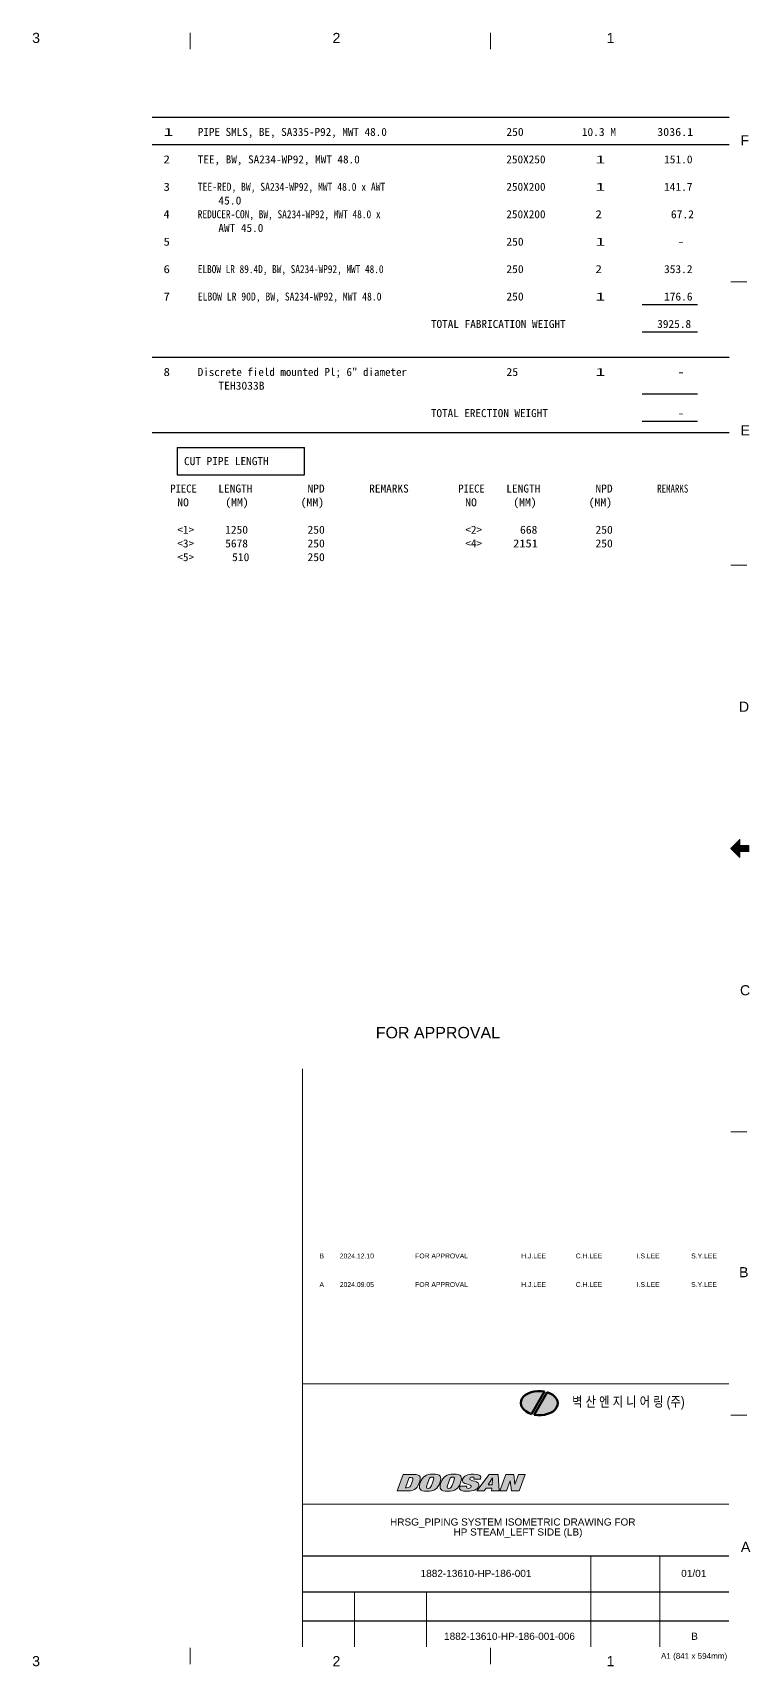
# Model space of a CAD drawing. Header units: inches. Extents: x 18 to 823, y 11 to 584.
# Drawn here: x 572 to 823, y 11 to 583 of the extents above; entities that cross this region are included whole.
import ezdxf
from ezdxf.enums import TextEntityAlignment as Align

# ---------------------------------------------------------------- set-up
doc = ezdxf.new("R2010")
doc.units = ezdxf.units.IN
doc.header["$MEASUREMENT"] = 0
for name, color, linetype in [('BG 0 -1', 7, 'Continuous'), ('BG happy form$0$TITLE-BOX', 7, 'Continuous'), ('BG VPORT', 7, 'Continuous'), ('FRAME', 7, 'Continuous'), ('MATLIST', 7, 'Continuous')]:
    doc.layers.add(name, color=color, linetype=linetype)
doc.styles.add('Arial', font='arial.ttf')
doc.styles.add('txt.shx', font='txt')

msp = doc.modelspace()

# ---------------------------------------------------------------- hatches: boundary and pattern name
at = {"layer": 'BG 0 -1', "linetype": 'ByBlock'}
for color, points in [(5, [(751.35, 107.39), (751.13, 107.43), (750.91, 107.47), (750.69, 107.5), (750.47, 107.52), (750.25, 107.54), (750.02, 107.56), (749.8, 107.57), (749.57, 107.57), (749.35, 107.57), (749.12, 107.57), (748.9, 107.56), (748.68, 107.54), (748.45, 107.52), (748.23, 107.5), (748.01, 107.47), (747.79, 107.43), (747.58, 107.39), (747.37, 107.35), (747.16, 107.3), (746.95, 107.24), (746.74, 107.18), (746.54, 107.12), (746.34, 107.05), (746.15, 106.98), (745.96, 106.9), (745.78, 106.82), (745.6, 106.73), (745.42, 106.64), (745.25, 106.55), (745.08, 106.45), (744.92, 106.35), (744.77, 106.24), (744.62, 106.13), (744.48, 106.02), (744.34, 105.91), (744.21, 105.79), (744.08, 105.67), (743.97, 105.54), (743.86, 105.41), (743.75, 105.28), (743.65, 105.15), (743.56, 105.02), (743.48, 104.88), (743.41, 104.74), (743.34, 104.6), (743.28, 104.46), (743.23, 104.32), (743.18, 104.18), (743.14, 104.03), (743.11, 103.89), (743.09, 103.74), (743.08, 103.59), (743.07, 103.45), (743.07, 103.3), (743.08, 103.15), (743.1, 103.01), (743.12, 102.86), (743.16, 102.71), (743.2, 102.57), (743.24, 102.42), (743.3, 102.28), (743.36, 102.14), (743.43, 102), (743.51, 101.86), (743.6, 101.72), (743.69, 101.59), (743.79, 101.45), (743.9, 101.32), (744.01, 101.2), (744.13, 101.07), (744.26, 100.95), (744.39, 100.83), (744.53, 100.71), (744.67, 100.6), (744.82, 100.49), (744.98, 100.38), (745.14, 100.28), (745.31, 100.18), (745.48, 100.08), (745.66, 99.99), (745.84, 99.9), (746.03, 99.82), (746.22, 99.74), (746.42, 99.66), (746.62, 99.59), (746.82, 99.53)]), (80, [(747.78, 99.29), (748, 99.25), (748.22, 99.21), (748.44, 99.18), (748.66, 99.16), (748.89, 99.14), (749.11, 99.12), (749.34, 99.11), (749.57, 99.11), (749.79, 99.11), (750.02, 99.12), (750.25, 99.13), (750.47, 99.14), (750.69, 99.17), (750.92, 99.19), (751.14, 99.23), (751.35, 99.26), (751.57, 99.3), (751.78, 99.35), (752, 99.4), (752.2, 99.46), (752.41, 99.52), (752.61, 99.59), (752.81, 99.66), (753, 99.73), (753.19, 99.81), (753.37, 99.9), (753.56, 99.99), (753.73, 100.08), (753.9, 100.17), (754.06, 100.27), (754.22, 100.38), (754.38, 100.49), (754.52, 100.6), (754.67, 100.71), (754.8, 100.83), (754.93, 100.95), (755.05, 101.07), (755.17, 101.2), (755.28, 101.33), (755.38, 101.46), (755.47, 101.6), (755.56, 101.73), (755.64, 101.87), (755.71, 102.01), (755.77, 102.15), (755.83, 102.29), (755.88, 102.44), (755.92, 102.58), (755.95, 102.73), (755.98, 102.88), (756, 103.02), (756.01, 103.17), (756.01, 103.32), (756, 103.47), (755.99, 103.62), (755.97, 103.76), (755.94, 103.91), (755.9, 104.06), (755.86, 104.2), (755.8, 104.35), (755.74, 104.49), (755.67, 104.63), (755.6, 104.77), (755.51, 104.91), (755.42, 105.05), (755.33, 105.18), (755.22, 105.32), (755.11, 105.45), (754.99, 105.57), (754.86, 105.7), (754.73, 105.82), (754.59, 105.94), (754.45, 106.05), (754.3, 106.17), (754.14, 106.27), (753.98, 106.38), (753.81, 106.48), (753.64, 106.58), (753.46, 106.67), (753.28, 106.76), (753.09, 106.85), (752.9, 106.93), (752.71, 107), (752.51, 107.08), (752.3, 107.14)])]:
    msp.add_hatch(color=color, dxfattribs=at).paths.add_polyline_path(points)
at = {"layer": 'BG 0 -1', "linetype": 'ByBlock', "true_color": 0x005bac}
h = msp.add_hatch(color=154, dxfattribs=at)
edge = h.paths.add_edge_path()
edge.add_spline(control_points=[(705.5, 78.38), (705.5, 78.38), (701.87, 78.38), (701.87, 78.38), (701.87, 78.38), (699.83, 72.62), (699.83, 72.62), (699.83, 72.62), (703.46, 72.62), (703.46, 72.62), (706.35, 72.62), (706.99, 73.99), (707.52, 75.5), (708.06, 77.01), (708.39, 78.38), (705.5, 78.38)], knot_values=[0, 0, 0, 0, 1, 1, 1, 2, 2, 2, 3, 3, 3, 4, 4, 4, 5, 5, 5, 5], degree=3, periodic=1)
edge = h.paths.add_edge_path(flags=0)
edge.add_spline(control_points=[(704.94, 75.5), (704.39, 73.94), (704.18, 73.7), (703.21, 73.7), (703.21, 73.7), (702.71, 73.7), (702.71, 73.7), (702.71, 73.7), (703.99, 77.3), (703.99, 77.3), (703.99, 77.3), (704.49, 77.3), (704.49, 77.3), (705.46, 77.3), (705.49, 77.06), (704.94, 75.5)], knot_values=[0, 0, 0, 0, 1, 1, 1, 2, 2, 2, 3, 3, 3, 4, 4, 4, 5, 5, 5, 5], degree=3, periodic=1)
h = msp.add_hatch(color=154, dxfattribs=at)
edge = h.paths.add_edge_path()
edge.add_spline(control_points=[(712.37, 78.49), (709.82, 78.49), (708.65, 77.65), (707.88, 75.5), (707.12, 73.34), (707.7, 72.5), (710.25, 72.5), (712.81, 72.5), (713.98, 73.34), (714.74, 75.5), (715.51, 77.65), (714.93, 78.49), (712.37, 78.49)], knot_values=[0, 0, 0, 0, 1, 1, 1, 2, 2, 2, 3, 3, 3, 4, 4, 4, 4], degree=3, periodic=1)
edge = h.paths.add_edge_path(flags=0)
edge.add_spline(control_points=[(712.16, 75.5), (711.61, 73.94), (711.38, 73.52), (710.61, 73.52), (709.85, 73.52), (709.91, 73.94), (710.47, 75.5), (711.02, 77.06), (711.25, 77.48), (712.01, 77.48), (712.78, 77.48), (712.71, 77.06), (712.16, 75.5)], knot_values=[0, 0, 0, 0, 1, 1, 1, 2, 2, 2, 3, 3, 3, 4, 4, 4, 4], degree=3, periodic=1)
h = msp.add_hatch(color=154, dxfattribs=at)
edge = h.paths.add_edge_path()
edge.add_spline(control_points=[(719.61, 78.49), (717.05, 78.49), (715.88, 77.65), (715.12, 75.5), (714.35, 73.34), (714.93, 72.5), (717.49, 72.5), (720.05, 72.5), (721.22, 73.34), (721.98, 75.5), (722.74, 77.65), (722.17, 78.49), (719.61, 78.49)], knot_values=[0, 0, 0, 0, 1, 1, 1, 2, 2, 2, 3, 3, 3, 4, 4, 4, 4], degree=3, periodic=1)
edge = h.paths.add_edge_path(flags=0)
edge.add_spline(control_points=[(719.4, 75.5), (718.85, 73.94), (718.62, 73.52), (717.85, 73.52), (717.08, 73.52), (717.15, 73.94), (717.7, 75.5), (718.25, 77.06), (718.48, 77.48), (719.25, 77.48), (720.02, 77.48), (719.95, 77.06), (719.4, 75.5)], knot_values=[0, 0, 0, 0, 1, 1, 1, 2, 2, 2, 3, 3, 3, 4, 4, 4, 4], degree=3, periodic=1)
h = msp.add_hatch(color=154, dxfattribs=at)
edge = h.paths.add_edge_path()
edge.add_spline(control_points=[(728.37, 74.28), (729.11, 76.39), (724.82, 75.83), (725.23, 76.97), (725.32, 77.23), (725.65, 77.48), (726.19, 77.48), (726.67, 77.48), (726.8, 77.19), (726.68, 76.85), (726.68, 76.85), (726.63, 76.72), (726.63, 76.72), (726.63, 76.72), (728.97, 76.72), (728.97, 76.72), (729.41, 77.95), (728.67, 78.49), (726.49, 78.49), (724.38, 78.49), (723.12, 77.86), (722.71, 76.69), (721.98, 74.65), (726.11, 75.22), (725.71, 74.08), (725.6, 73.76), (725.22, 73.52), (724.71, 73.52), (724.22, 73.52), (723.95, 73.7), (724.12, 74.19), (724.12, 74.19), (724.17, 74.33), (724.17, 74.33), (724.17, 74.33), (721.75, 74.33), (721.75, 74.33), (721.75, 74.33), (721.68, 74.13), (721.68, 74.13), (721.25, 72.93), (722.26, 72.5), (724.33, 72.5), (726.54, 72.5), (727.93, 73.05), (728.37, 74.28)], knot_values=[0, 0, 0, 0, 1, 1, 1, 2, 2, 2, 3, 3, 3, 4, 4, 4, 5, 5, 5, 6, 6, 6, 7, 7, 7, 8, 8, 8, 9, 9, 9, 10, 10, 10, 11, 11, 11, 12, 12, 12, 13, 13, 13, 14, 14, 14, 15, 15, 15, 15], degree=3, periodic=1)
h = msp.add_hatch(color=154, dxfattribs=at)
h.paths.add_polyline_path([(732, 78.38), (727.62, 72.62), (730.29, 72.62), (730.9, 73.62), (732.89, 73.62), (732.79, 72.62), (735.45, 72.62), (735.15, 78.38)])
h.paths.add_polyline_path([(732.99, 74.76), (731.59, 74.76), (733.15, 77.2), (733.17, 77.2)], flags=0)
msp.add_hatch(color=154, dxfattribs=at).paths.add_polyline_path([(742.24, 78.38), (740.99, 74.83), (740.96, 74.83), (740.6, 78.38), (737.8, 78.38), (735.76, 72.62), (738.1, 72.62), (739.36, 76.18), (739.39, 76.18), (739.8, 72.62), (742.54, 72.62), (744.59, 78.38)])

# ---------------------------------------------------------------- linework, layer by layer
at = {"layer": 'BG 0 -1', "color": 7, "linetype": 'Continuous', "lineweight": 9}
for p, q in [((627.33, 577.17), (627.33, 582.83)), ((732.45, 577.17), (732.45, 582.83)), ((816.56, 495.71), (822.22, 495.71)), ((816.56, 396.57), (822.22, 396.57)), ((819.72, 300.61), (816.54, 297.43)), ((816.54, 297.43), (819.72, 294.24)), ((819.72, 294.26), (816.55, 297.43)), ((819.72, 294.38), (816.61, 297.5)), ((819.72, 294.51), (816.67, 297.56)), ((819.72, 294.63), (816.74, 297.62)), ((819.72, 294.76), (816.8, 297.68)), ((819.72, 294.88), (816.86, 297.75)), ((819.72, 295.01), (816.92, 297.81)), ((819.72, 295.13), (816.99, 297.87)), ((819.72, 295.26), (817.05, 297.93)), ((819.72, 295.38), (817.11, 298)), ((819.72, 295.51), (817.17, 298.06)), ((819.72, 295.63), (817.24, 298.12)), ((819.72, 295.76), (817.3, 298.18)), ((819.72, 295.88), (817.36, 298.25)), ((819.72, 296.01), (817.42, 298.31)), ((819.72, 296.13), (817.49, 298.37)), ((819.72, 296.26), (817.55, 298.43)), ((819.74, 296.37), (817.61, 298.5)), ((819.87, 296.37), (817.67, 298.56)), ((819.99, 296.37), (817.74, 298.62)), ((820.12, 296.37), (817.8, 298.68)), ((820.24, 296.37), (817.86, 298.75)), ((820.37, 296.37), (817.92, 298.81)), ((820.49, 296.37), (817.99, 298.87)), ((820.62, 296.37), (818.05, 298.93)), ((820.74, 296.37), (818.11, 299)), ((820.87, 296.37), (818.17, 299.06)), ((820.99, 296.37), (818.24, 299.12)), ((821.12, 296.37), (818.3, 299.18)), ((821.24, 296.37), (818.36, 299.25)), ((821.37, 296.37), (818.42, 299.31)), ((821.49, 296.37), (818.49, 299.37)), ((821.62, 296.37), (818.55, 299.43)), ((821.74, 296.37), (818.61, 299.5)), ((819.72, 298.51), (818.67, 299.56)), ((819.72, 298.63), (818.74, 299.62)), ((819.72, 298.76), (818.8, 299.68)), ((819.72, 298.88), (818.86, 299.75)), ((819.72, 299.01), (818.92, 299.81)), ((819.72, 299.13), (818.99, 299.87)), ((819.72, 299.26), (819.05, 299.93)), ((819.72, 299.38), (819.11, 300)), ((819.72, 299.51), (819.17, 300.06)), ((819.72, 299.63), (819.24, 300.12)), ((819.72, 299.76), (819.3, 300.18)), ((819.72, 299.89), (819.36, 300.25)), ((819.72, 300.01), (819.42, 300.31)), ((819.72, 300.14), (819.49, 300.37)), ((819.72, 300.26), (819.55, 300.43)), ((819.72, 300.39), (819.61, 300.5)), ((819.72, 300.51), (819.67, 300.56)), ((819.72, 298.49), (819.72, 300.61)), ((819.72, 298.49), (822.91, 298.49)), ((821.87, 296.37), (819.75, 298.49)), ((821.99, 296.37), (819.87, 298.49)), ((822.12, 296.37), (820, 298.49)), ((822.24, 296.37), (820.12, 298.49)), ((822.37, 296.37), (820.25, 298.49)), ((822.49, 296.37), (820.37, 298.49)), ((822.62, 296.37), (820.5, 298.49)), ((822.74, 296.37), (820.62, 298.49)), ((822.87, 296.37), (820.75, 298.49)), ((822.91, 296.45), (820.87, 298.49)), ((822.91, 296.58), (821, 298.49)), ((822.91, 296.7), (821.12, 298.49)), ((822.91, 296.83), (821.25, 298.49)), ((822.91, 296.95), (821.37, 298.49)), ((822.91, 297.08), (821.5, 298.49)), ((822.91, 297.2), (821.62, 298.49)), ((822.91, 297.33), (821.75, 298.49)), ((822.91, 297.45), (821.87, 298.49)), ((822.91, 297.58), (822, 298.49)), ((822.91, 297.7), (822.12, 298.49)), ((822.91, 297.83), (822.25, 298.49)), ((822.91, 297.95), (822.37, 298.49)), ((822.91, 298.08), (822.5, 298.49)), ((822.91, 298.2), (822.62, 298.49)), ((822.91, 298.33), (822.75, 298.49)), ((822.91, 298.45), (822.87, 298.49)), ((822.91, 298.49), (822.91, 296.37)), ((819.72, 294.24), (819.72, 296.37)), ((819.72, 296.37), (822.91, 296.37)), ((666.66, 220.36), (666.66, 18.11)), ((816.56, 198.28), (822.22, 198.28)), ((666.66, 110.04), (815.93, 110.04)), ((816.56, 99.14), (822.22, 99.14)), ((666.66, 68.03), (815.93, 68.03)), ((767.52, 49.88), (767.52, 18.11)), ((791.73, 49.88), (791.73, 18.11)), ((684.82, 37.27), (684.82, 18.11)), ((710.03, 37.27), (710.03, 18.11)), ((627.33, 17.68), (627.33, 12.02)), ((732.45, 17.68), (732.45, 12.02))]:
    msp.add_line(p, q, dxfattribs=at)
at = {"layer": 'BG 0 -1', "color": 7, "linetype": 'Continuous', "lineweight": 0}
for points in [[(751.35, 107.39), (751.13, 107.43), (750.91, 107.47), (750.69, 107.5), (750.47, 107.52), (750.25, 107.54), (750.02, 107.56), (749.8, 107.57), (749.57, 107.57), (749.35, 107.57), (749.12, 107.57), (748.9, 107.56), (748.68, 107.54), (748.45, 107.52), (748.23, 107.5), (748.01, 107.47), (747.79, 107.43), (747.58, 107.39), (747.37, 107.35), (747.16, 107.3), (746.95, 107.24), (746.74, 107.18), (746.54, 107.12), (746.34, 107.05), (746.15, 106.98), (745.96, 106.9), (745.78, 106.82), (745.6, 106.73), (745.42, 106.64), (745.25, 106.55), (745.08, 106.45), (744.92, 106.35), (744.77, 106.24), (744.62, 106.13), (744.48, 106.02), (744.34, 105.91), (744.21, 105.79), (744.08, 105.67), (743.97, 105.54), (743.86, 105.41), (743.75, 105.28), (743.65, 105.15), (743.56, 105.02), (743.48, 104.88), (743.41, 104.74), (743.34, 104.6), (743.28, 104.46), (743.23, 104.32), (743.18, 104.18), (743.14, 104.03), (743.11, 103.89), (743.09, 103.74), (743.08, 103.59), (743.07, 103.45), (743.07, 103.3), (743.08, 103.15), (743.1, 103.01), (743.12, 102.86), (743.16, 102.71), (743.2, 102.57), (743.24, 102.42), (743.3, 102.28), (743.36, 102.14), (743.43, 102), (743.51, 101.86), (743.6, 101.72), (743.69, 101.59), (743.79, 101.45), (743.9, 101.32), (744.01, 101.2), (744.13, 101.07), (744.26, 100.95), (744.39, 100.83), (744.53, 100.71), (744.67, 100.6), (744.82, 100.49), (744.98, 100.38), (745.14, 100.28), (745.31, 100.18), (745.48, 100.08), (745.66, 99.99), (745.84, 99.9), (746.03, 99.82), (746.22, 99.74), (746.42, 99.66), (746.62, 99.59), (746.82, 99.53)], [(747.78, 99.29), (748, 99.25), (748.22, 99.21), (748.44, 99.18), (748.66, 99.16), (748.89, 99.14), (749.11, 99.12), (749.34, 99.11), (749.57, 99.11), (749.79, 99.11), (750.02, 99.12), (750.25, 99.13), (750.47, 99.14), (750.69, 99.17), (750.92, 99.19), (751.14, 99.23), (751.35, 99.26), (751.57, 99.3), (751.78, 99.35), (752, 99.4), (752.2, 99.46), (752.41, 99.52), (752.61, 99.59), (752.81, 99.66), (753, 99.73), (753.19, 99.81), (753.37, 99.9), (753.56, 99.99), (753.73, 100.08), (753.9, 100.17), (754.06, 100.27), (754.22, 100.38), (754.38, 100.49), (754.52, 100.6), (754.67, 100.71), (754.8, 100.83), (754.93, 100.95), (755.05, 101.07), (755.17, 101.2), (755.28, 101.33), (755.38, 101.46), (755.47, 101.6), (755.56, 101.73), (755.64, 101.87), (755.71, 102.01), (755.77, 102.15), (755.83, 102.29), (755.88, 102.44), (755.92, 102.58), (755.95, 102.73), (755.98, 102.88), (756, 103.02), (756.01, 103.17), (756.01, 103.32), (756, 103.47), (755.99, 103.62), (755.97, 103.76), (755.94, 103.91), (755.9, 104.06), (755.86, 104.2), (755.8, 104.35), (755.74, 104.49), (755.67, 104.63), (755.6, 104.77), (755.51, 104.91), (755.42, 105.05), (755.33, 105.18), (755.22, 105.32), (755.11, 105.45), (754.99, 105.57), (754.86, 105.7), (754.73, 105.82), (754.59, 105.94), (754.45, 106.05), (754.3, 106.17), (754.14, 106.27), (753.98, 106.38), (753.81, 106.48), (753.64, 106.58), (753.46, 106.67), (753.28, 106.76), (753.09, 106.85), (752.9, 106.93), (752.71, 107), (752.51, 107.08), (752.3, 107.14)], [(732, 78.38), (727.62, 72.62), (730.29, 72.62), (730.9, 73.62), (732.89, 73.62), (732.79, 72.62), (735.45, 72.62), (735.15, 78.38)], [(732.99, 74.76), (731.59, 74.76), (733.15, 77.2), (733.17, 77.2)], [(742.24, 78.38), (740.99, 74.83), (740.96, 74.83), (740.6, 78.38), (737.8, 78.38), (735.76, 72.62), (738.1, 72.62), (739.36, 76.18), (739.39, 76.18), (739.8, 72.62), (742.54, 72.62), (744.59, 78.38)]]:
    msp.add_lwpolyline(points, close=True, dxfattribs=at)
for points, knots in [([(705.5, 78.38), (705.5, 78.38), (701.87, 78.38), (701.87, 78.38), (701.87, 78.38), (699.83, 72.62), (699.83, 72.62), (699.83, 72.62), (703.46, 72.62), (703.46, 72.62), (706.35, 72.62), (706.99, 73.99), (707.52, 75.5), (708.06, 77.01), (708.39, 78.38), (705.5, 78.38)], [0, 0, 0, 0, 1, 1, 1, 2, 2, 2, 3, 3, 3, 4, 4, 4, 5, 5, 5, 5]), ([(704.94, 75.5), (704.39, 73.94), (704.18, 73.7), (703.21, 73.7), (703.21, 73.7), (702.71, 73.7), (702.71, 73.7), (702.71, 73.7), (703.99, 77.3), (703.99, 77.3), (703.99, 77.3), (704.49, 77.3), (704.49, 77.3), (705.46, 77.3), (705.49, 77.06), (704.94, 75.5)], [0, 0, 0, 0, 1, 1, 1, 2, 2, 2, 3, 3, 3, 4, 4, 4, 5, 5, 5, 5]), ([(712.37, 78.49), (709.82, 78.49), (708.65, 77.65), (707.88, 75.5), (707.12, 73.34), (707.7, 72.5), (710.25, 72.5), (712.81, 72.5), (713.98, 73.34), (714.74, 75.5), (715.51, 77.65), (714.93, 78.49), (712.37, 78.49)], [0, 0, 0, 0, 1, 1, 1, 2, 2, 2, 3, 3, 3, 4, 4, 4, 4]), ([(712.16, 75.5), (711.61, 73.94), (711.38, 73.52), (710.61, 73.52), (709.85, 73.52), (709.91, 73.94), (710.47, 75.5), (711.02, 77.06), (711.25, 77.48), (712.01, 77.48), (712.78, 77.48), (712.71, 77.06), (712.16, 75.5)], [0, 0, 0, 0, 1, 1, 1, 2, 2, 2, 3, 3, 3, 4, 4, 4, 4]), ([(719.61, 78.49), (717.05, 78.49), (715.88, 77.65), (715.12, 75.5), (714.35, 73.34), (714.93, 72.5), (717.49, 72.5), (720.05, 72.5), (721.22, 73.34), (721.98, 75.5), (722.74, 77.65), (722.17, 78.49), (719.61, 78.49)], [0, 0, 0, 0, 1, 1, 1, 2, 2, 2, 3, 3, 3, 4, 4, 4, 4]), ([(719.4, 75.5), (718.85, 73.94), (718.62, 73.52), (717.85, 73.52), (717.08, 73.52), (717.15, 73.94), (717.7, 75.5), (718.25, 77.06), (718.48, 77.48), (719.25, 77.48), (720.02, 77.48), (719.95, 77.06), (719.4, 75.5)], [0, 0, 0, 0, 1, 1, 1, 2, 2, 2, 3, 3, 3, 4, 4, 4, 4]), ([(728.37, 74.28), (729.11, 76.39), (724.82, 75.83), (725.23, 76.97), (725.32, 77.23), (725.65, 77.48), (726.19, 77.48), (726.67, 77.48), (726.8, 77.19), (726.68, 76.85), (726.68, 76.85), (726.63, 76.72), (726.63, 76.72), (726.63, 76.72), (728.97, 76.72), (728.97, 76.72), (729.41, 77.95), (728.67, 78.49), (726.49, 78.49), (724.38, 78.49), (723.12, 77.86), (722.71, 76.69), (721.98, 74.65), (726.11, 75.22), (725.71, 74.08), (725.6, 73.76), (725.22, 73.52), (724.71, 73.52), (724.22, 73.52), (723.95, 73.7), (724.12, 74.19), (724.12, 74.19), (724.17, 74.33), (724.17, 74.33), (724.17, 74.33), (721.75, 74.33), (721.75, 74.33), (721.75, 74.33), (721.68, 74.13), (721.68, 74.13), (721.25, 72.93), (722.26, 72.5), (724.33, 72.5), (726.54, 72.5), (727.93, 73.05), (728.37, 74.28)], [0, 0, 0, 0, 1, 1, 1, 2, 2, 2, 3, 3, 3, 4, 4, 4, 5, 5, 5, 6, 6, 6, 7, 7, 7, 8, 8, 8, 9, 9, 9, 10, 10, 10, 11, 11, 11, 12, 12, 12, 13, 13, 13, 14, 14, 14, 15, 15, 15, 15])]:
    msp.add_open_spline(points, degree=3, knots=knots, dxfattribs=at)
at = {"layer": 'BG happy form$0$TITLE-BOX', "color": 5, "linetype": 'Continuous', "lineweight": 100}
msp.add_line((746.82, 99.53), (751.35, 107.39), dxfattribs=at)
at = {"layer": 'BG happy form$0$TITLE-BOX', "color": 80, "linetype": 'Continuous', "lineweight": 100}
msp.add_line((747.78, 99.29), (752.3, 107.14), dxfattribs=at)
at = {"layer": 'BG happy form$0$TITLE-BOX', "color": 5, "linetype": 'Continuous', "lineweight": 100}
msp.add_ellipse((749.54, 103.34), major_axis=(6.47, -0.1), ratio=0.654054, start_param=1.298066, end_param=4.288804, dxfattribs=at)
at = {"layer": 'BG happy form$0$TITLE-BOX', "color": 80, "linetype": 'Continuous', "lineweight": 100}
msp.add_ellipse((749.54, 103.34), major_axis=(-6.47, 0.1), ratio=0.654054, start_param=1.305326, end_param=4.281544, dxfattribs=at)
at = {"layer": 'BG VPORT', "color": 7, "linetype": 'Continuous', "lineweight": 25}
for p, q in [((666.66, 49.88), (815.93, 49.88)), ((666.66, 37.27), (815.93, 37.27)), ((666.66, 27.18), (815.93, 27.18))]:
    msp.add_line(p, q, dxfattribs=at)
at = {"layer": 'MATLIST', "color": 2, "linetype": 'Continuous', "lineweight": 30}
for p, q in [((614, 553.4), (816, 553.4)), ((614, 543.8), (816, 543.8)), ((785.5, 487.8), (804.9, 487.8)), ((785.5, 478.2), (804.9, 478.2)), ((614, 469.4), (816, 469.4)), ((785.5, 456.6), (804.9, 456.6)), ((785.5, 447), (804.9, 447)), ((614, 443), (816, 443)), ((622.8, 437.8), (667.3, 437.8)), ((622.8, 437.8), (622.8, 428.2)), ((667.3, 428.2), (667.3, 437.8)), ((622.8, 428.2), (667.3, 428.2))]:
    msp.add_line(p, q, dxfattribs=at)

# ---------------------------------------------------------------- texts
at = {"layer": 'BG 0 -1', "color": 7, "style": 'Arial'}
for s, height, width, p in [('3', 3.54, 1.008516, (573.41, 581.12)), ('2', 3.54, 1.008516, (678.53, 581.12)), ('1', 3.54, 1.008516, (774.48, 581.1)), ('3', 3.54, 1.008516, (573.41, 13.05)), ('2', 3.54, 1.008516, (678.53, 13.05)), ('1', 3.54, 1.008516, (774.48, 13.05)), ('A1 (841 x 594mm)', 2, 1.007335, (803.72, 14.61))]:
    msp.add_text(s, height=height, dxfattribs=dict(at, width=width)).set_placement(p, align=Align.MIDDLE)
for s, height, width, p in [('F', 3.54, 0.993934, (819.94, 543.5)), ('E', 3.54, 1.004063, (819.91, 442.02)), ('D', 3.54, 0.992063, (819.44, 345.28)), ('C', 3.54, 0.992063, (819.79, 246.06)), ('B ', 3.537, 1.005373, (819.44, 147.39)), ('벽 산 엔 지 니 어 링 (주)', 3.5574, 0.808848, (761.03, 102.08)), ('A', 3.54, 1.004063, (820.1, 51.29))]:
    msp.add_text(s, height=height, dxfattribs=dict(at, width=width)).set_placement(p)
at = {"layer": 'FRAME', "color": 2, "style": 'Arial'}
for s, height, width, p in [('FOR APPROVAL', 4, 1.000881, (692.3, 231)), ('B', 1.7, 1.004063, (672.6, 154)), ('2024.12.10', 1.7, 1.008516, (679.7, 154)), ('FOR APPROVAL', 1.7, 1.000881, (706.1, 154)), ('H.J.LEE', 1.7, 1.002038, (743.2, 154)), ('C.H.LEE', 1.7, 1.000881, (762.3, 154)), ('I.S.LEE', 1.7, 1.005888, (783.6, 154)), ('S.Y.LEE', 1.7, 1.001253, (802.7, 154)), ('A', 1.7, 1.004063, (672.6, 144)), ('2024.09.05', 1.7, 1.008516, (679.7, 144)), ('FOR APPROVAL', 1.7, 1.000881, (706.1, 144)), ('H.J.LEE', 1.7, 1.002038, (743.2, 144)), ('C.H.LEE', 1.7, 1.000881, (762.3, 144)), ('I.S.LEE', 1.7, 1.005888, (783.6, 144)), ('S.Y.LEE', 1.7, 1.001253, (802.7, 144)), ('HRSG_PIPING SYSTEM ISOMETRIC DRAWING FOR', 2.5, 1.001891, (697.3, 60.5)), ('HP STEAM_LEFT SIDE (LB)', 2.5, 1.002638, (719.5, 57)), ('1882-13610-HP-186-001', 2.5, 1.003951, (708, 42.5)), ('01/01', 2.5, 1.008516, (799.2, 42.5)), ('1882-13610-HP-186-001-006', 2.5, 1.003968, (716.2, 20.5)), ('B', 2.5, 1.004063, (802.7, 20.5))]:
    msp.add_text(s, height=height, dxfattribs=dict(at, width=width)).set_placement(p)
at = {"layer": 'MATLIST', "color": 2, "style": 'txt.shx'}
for s, width, p in [('1', 1.830635, (618, 546.8)), ('PIPE SMLS, BE, SA335-P92, MWT 48.0', 1.021734, (630, 546.8)), ('250', 1.059841, (738, 546.8)), ('10.3 M', 1.049611, (764.4, 546.8)), ('3036.1', 1.101316, (790.8, 546.8)), ('2', 1.184529, (618, 537.2)), ('TEE, BW, SA234-WP92, MWT 48.0', 1.02653, (630, 537.2)), ('250X250', 1.028897, (738, 537.2)), ('1', 1.830635, (769.2, 537.2)), ('151.0', 1.047079, (793.2, 537.2)), ('3', 1.184529, (618, 527.6)), ('TEE-RED, BW, SA234-WP92, MWT 48.0 x AWT', 0.883733, (630, 527.6)), ('250X200', 1.028897, (738, 527.6)), ('1', 1.830635, (769.2, 527.6)), ('141.7', 1.047079, (793.2, 527.6)), ('4', 1.118721, (618, 518)), ('REDUCER-CON, BW, SA234-WP92, MWT 48.0 x', 0.861399, (630, 518)), ('45.0', 1.059088, (637.2, 522.8)), ('250X200', 1.028897, (738, 518)), ('2', 1.184529, (769.2, 518)), ('67.2', 1.059088, (795.6, 518)), ('AWT 45.0', 1.034434, (637.2, 513.2)), ('5', 1.184529, (618, 508.4)), ('250', 1.059841, (738, 508.4)), ('1', 1.830635, (769.2, 508.4)), ('-', 1.19863, (798, 508.4)), ('6', 1.184529, (618, 498.8)), ('ELBOW LR 89.4D, BW, SA234-WP92, MWT 48.0', 0.853462, (630, 498.8)), ('250', 1.059841, (738, 498.8)), ('2', 1.184529, (769.2, 498.8)), ('353.2', 1.047079, (793.2, 498.8)), ('7', 1.184529, (618, 489.2)), ('ELBOW LR 90D, BW, SA234-WP92, MWT 48.0', 0.888567, (630, 489.2)), ('250', 1.059841, (738, 489.2)), ('1', 1.830635, (769.2, 489.2)), ('176.6', 1.047079, (793.2, 489.2)), ('TOTAL FABRICATION WEIGHT', 1.031985, (711.6, 479.6)), ('3925.8', 1.03956, (790.8, 479.6)), ('8', 1.184529, (618, 462.8)), ('Discrete field mounted Pl; 6" diameter', 1.011928, (630, 462.8)), ('25', 1.088486, (738, 462.8)), ('1', 1.830635, (769.2, 462.8)), ('-', 1.19863, (798, 462.8)), ('TEH3033B', 1.060981, (637.2, 458)), ('TOTAL ERECTION WEIGHT', 1.023161, (711.6, 448.4)), ('-', 1.19863, (798, 448.4)), ('CUT PIPE LENGTH', 1.036836, (625.2, 431.6)), ('PIECE', 0.970054, (620.4, 422)), ('LENGTH', 1.043763, (637.2, 422)), ('NPD', 1.053223, (668.4, 422)), ('REMARKS', 1.037113, (690, 422)), ('PIECE', 0.970054, (721.2, 422)), ('LENGTH', 1.043763, (738, 422)), ('NPD', 1.053223, (769.2, 422)), ('REMARKS', 0.816089, (790.8, 422)), ('NO', 1.075844, (622.8, 417.2)), ('(MM)', 1.078767, (639.6, 417.2)), ('(MM)', 1.078767, (666, 417.2)), ('NO', 1.075844, (723.6, 417.2)), ('(MM)', 1.078767, (740.4, 417.2)), ('(MM)', 1.078767, (766.8, 417.2)), ('<1>', 1.04131, (622.8, 407.6)), ('1250', 1.046077, (639.6, 407.6)), ('250', 1.059841, (668.4, 407.6)), ('<2>', 1.04131, (723.6, 407.6)), ('668', 1.059841, (742.8, 407.6)), ('250', 1.059841, (769.2, 407.6)), ('<3>', 1.04131, (622.8, 402.8)), ('<5>', 1.04131, (622.8, 398)), ('5678', 1.046077, (639.6, 402.8)), ('510', 1.059841, (642, 398)), ('250', 1.059841, (668.4, 402.8)), ('250', 1.059841, (668.4, 398)), ('<4>', 1.04131, (723.6, 402.8)), ('2151', 1.134478, (740.4, 402.8)), ('250', 1.059841, (769.2, 402.8))]:
    msp.add_text(s, height=2.8, dxfattribs=dict(at, width=width)).set_placement(p)

doc.saveas('drawing.dxf')
